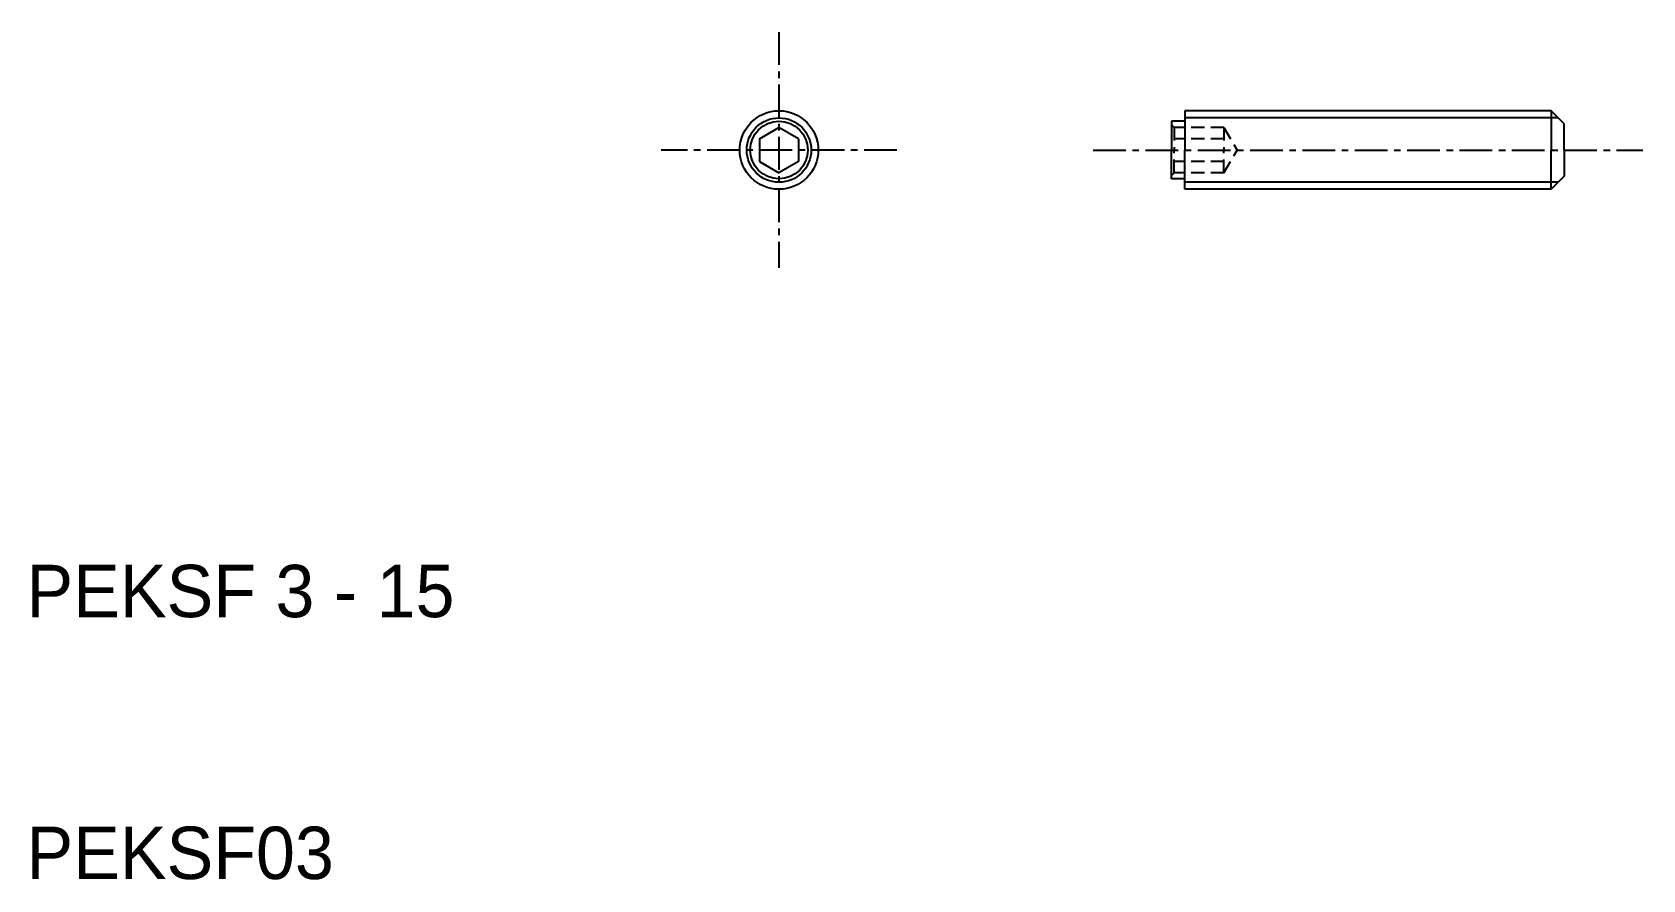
# Model space of a CAD drawing. Extents: x 10.2 to 71.7, y 10 to 42.3.
import ezdxf

# ---------------------------------------------------------------- set-up
doc = ezdxf.new("R2010")
doc.units = 0
doc.linetypes.add('CENTER', pattern=[2, 1.25, -0.25, 0.25, -0.25])
doc.linetypes.add('DASHED', pattern=[0.75, 0.5, -0.25])
doc.layers.get('0').update_dxf_attribs({"linetype": 'CONTINUOUS'})
doc.layers.add('CENTER', color=1, linetype='CENTER')

msp = doc.modelspace()

# ---------------------------------------------------------------- linework, layer by layer
at = {"color": 7, "linetype": 'CONTINUOUS'}
for p, q in [((53.749, 38.94), (53.749, 37.84)), ((54.249, 38.94), (53.749, 38.94)), ((68.249, 39.34), (54.249, 39.34)), ((54.249, 39.34), (54.249, 38.94)), ((54.249, 38.94), (54.249, 37.84)), ((68.249, 39.34), (68.249, 37.84)), ((68.749, 38.84), (68.249, 39.34)), ((68.749, 37.84), (68.749, 38.84)), ((37.999, 38.273), (38.749, 38.706)), ((37.999, 38.273), (37.999, 37.407)), ((39.499, 38.273), (38.749, 38.706)), ((39.499, 38.273), (39.499, 37.407)), ((53.749, 36.74), (53.749, 37.84)), ((54.249, 36.74), (54.249, 37.84)), ((68.249, 36.34), (68.249, 37.84)), ((68.749, 37.84), (68.749, 36.84)), ((37.999, 37.407), (38.749, 36.974)), ((39.499, 37.407), (38.749, 36.974)), ((54.249, 36.74), (53.749, 36.74)), ((54.249, 36.34), (54.249, 36.74)), ((68.249, 36.34), (54.249, 36.34)), ((68.749, 36.84), (68.249, 36.34))]:
    msp.add_line(p, q, dxfattribs=at)
at = {"color": 3, "linetype": 'DASHED'}
for p, q in [((53.749, 38.806), (53.849, 38.706)), ((55.749, 38.706), (53.849, 38.706)), ((53.849, 38.706), (53.849, 37.84)), ((55.749, 38.273), (53.849, 38.273)), ((55.749, 38.706), (55.749, 37.84)), ((55.749, 38.706), (56.249, 37.84)), ((53.849, 36.974), (53.849, 37.84)), ((55.749, 36.974), (56.249, 37.84)), ((55.749, 36.974), (55.749, 37.84)), ((53.749, 36.874), (53.849, 36.974)), ((55.749, 37.407), (53.849, 37.407)), ((55.749, 36.974), (53.849, 36.974))]:
    msp.add_line(p, q, dxfattribs=at)
at = {"color": 3, "linetype": 'CONTINUOUS'}
for p, q in [((68.52, 39.07), (54.249, 39.07)), ((68.52, 36.611), (54.249, 36.611))]:
    msp.add_line(p, q, dxfattribs=at)
at = {"color": 7, "linetype": 'CONTINUOUS'}
for radius in [1.5, 1.1]:
    msp.add_circle((38.749, 37.84), radius, dxfattribs=at)
at = {"color": 3, "linetype": 'CONTINUOUS'}
msp.add_circle((38.749, 37.84), 1.23, dxfattribs=at)
at = {"layer": 'CENTER', "color": 1, "linetype": 'CENTER'}
for p, q in [((38.749, 42.34), (38.749, 33.34)), ((43.249, 37.84), (34.249, 37.84)), ((50.749, 37.84), (71.749, 37.84))]:
    msp.add_line(p, q, dxfattribs=at)

# ---------------------------------------------------------------- texts
at = {"color": 7, "linetype": 'CONTINUOUS'}
for s, p in [('PEKSF 3 - 15', (10, 20)), ('PEKSF03', (10, 10))]:
    msp.add_text(s, height=2, dxfattribs=at).set_placement(p)

doc.saveas('drawing.dxf')
